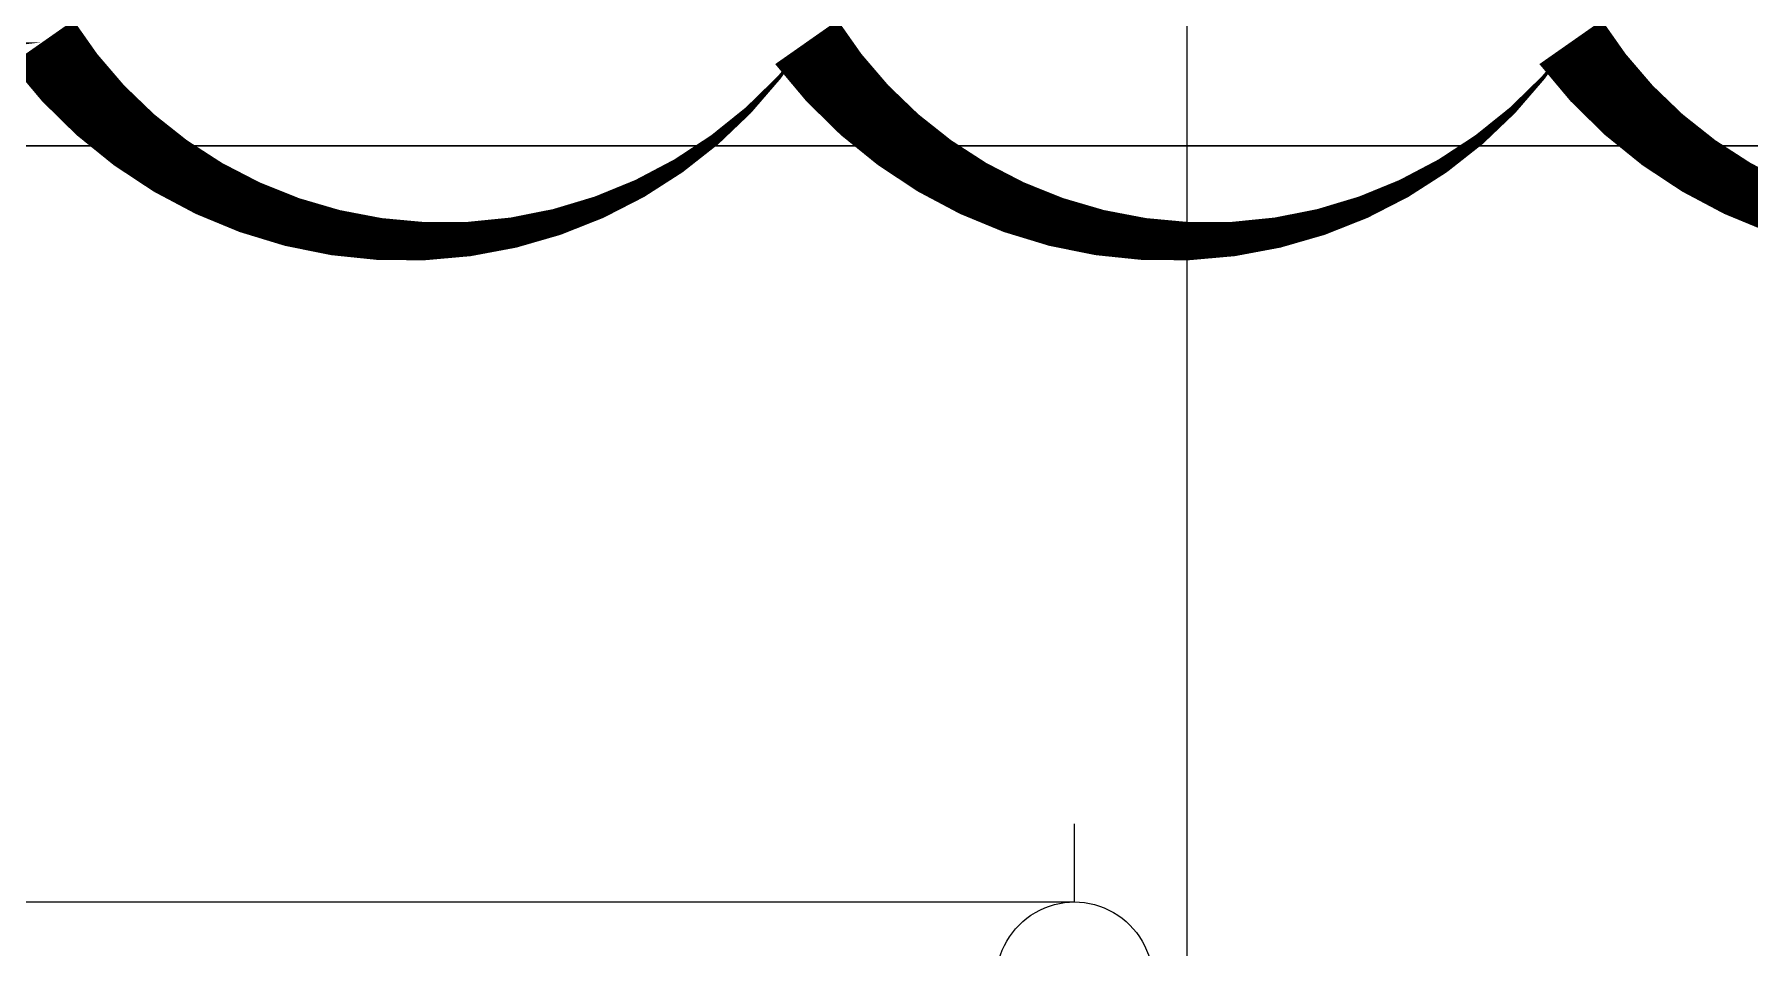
# Model space of a CAD drawing. Header units: metres. Extents: x 75097 to 220695, y -1557923 to -1361206.
# Drawn here: x 127241 to 131292, y -1407004 to -1404848 of the extents above; entities that cross this region are included whole.
import ezdxf

# ---------------------------------------------------------------- set-up
doc = ezdxf.new("R2010")
doc.units = ezdxf.units.M
doc.layers.get('0').update_dxf_attribs({"lineweight": 0})
doc.layers.add('A-100 - Copy$0$axes', color=8, linetype='Continuous')
doc.layers.add('E-LG', color=245, linetype='Continuous', lineweight=30)
doc.layers.add('E-POWR', color=7, linetype='Continuous', lineweight=9, true_color=0x4e7e3e)
doc.layers.add('REV 01', color=7, linetype='Continuous', lineweight=0, true_color=0xe41b4d)

# ---------------------------------------------------------------- blocks, each defined once
blk = doc.blocks.new('NORMAL SOCKET')
at = {"layer": 'E-POWR'}
for p, q in [((0, 307.7), (0, 615.4)), ((-307.7, 0), (307.7, 0))]:
    blk.add_line(p, q, dxfattribs=at)
blk.add_ellipse((0, 0), major_axis=(32.8, 305.9), ratio=1, start_param=4.81904, end_param=7.960633, dxfattribs=at)
blk = doc.blocks.new('A-100 - Copy')
at = {"layer": 'A-100 - Copy$0$axes'}
blk.add_line((129963.3, -1477297.4, 0), (129963.3, -1387547.7, 0), dxfattribs=at)

msp = doc.modelspace()

# ---------------------------------------------------------------- linework, layer by layer
at = {"layer": 'E-LG', "color": 1}
msp.add_lwpolyline([(150505, -1410095.1), (150505, -1405110.5), (125427.3, -1405110.5), (125427.3, -1401960.3), (124946.7, -1401849.6), (125150.8, -1402096.7), (125150.8, -1404010.4), (124514.9, -1403969.8), (125156.2, -1404080.2), (125156.2, -1404482.1), (118933, -1404482.1), (118933, -1402076.9), (118651, -1402076.9), (118453, -1401944), (118240.9, -1402108.2), (116424, -1402108.2), (116424, -1403363.1), (116215, -1403702.6)], dxfattribs=at)
at = {"layer": 'E-POWR', "const_width": 3, "elevation": 0}
msp.add_lwpolyline([(129697, -1406896), (124400.5, -1406896), (124400.5, -1408075.9), (124398.5, -1408463.6), (124398.5, -1409593.1), (126055.8, -1409593.1), (126931.2, -1409593.1), (126931.2, -1411343), (122218.4, -1411343.5), (122218.1, -1411066.1), (121128.3, -1411066.1), (121128.3, -1411341.8), (120144.3, -1411342.8), (120144.3, -1409251.9), (118567.5, -1409251.9), (118567.5, -1406687.1), (119454.5, -1406687.1), (119454.5, -1406168.1), (118578.2, -1406168.1)], dxfattribs=at)

# ---------------------------------------------------------------- block references
at = {"layer": 'E-POWR', "color": 85, "xscale": -0.6, "yscale": 0.6, "zscale": 0.6}
msp.add_blockref('NORMAL SOCKET', (129697, -1407080.6, 0), dxfattribs=at)

# ---------------------------------------------------------------- next in the draw order: block references
msp.add_blockref('A-100 - Copy', (0, 0))

# ---------------------------------------------------------------- next in the draw order: linework, layer by layer
at = {"layer": 'REV 01', "color": 3, "elevation": -2.4}
msp.add_lwpolyline([(143502.3, -1404865.6, 0, 180.5, -0.520567), (141697.6, -1404865.6, 0, 180.5, -0.520567), (139892.8, -1404865.7, 0, 180.5, -0.520567), (138088, -1404865.8, 0, 180.5, -0.520567), (136283.2, -1404865.8, 0, 180.5, -0.520567), (134478.4, -1404865.9, 0, 180.5, -0.520567), (132673.6, -1404866, 0, 180.5, -0.520567), (130868.9, -1404866.1, 0, 180.5, -0.520567), (129064.1, -1404866.1, 0, 180.5, -0.520567), (127259.3, -1404866.2, 0, 180.5, -0.520567), (126415.7, -1403906.3, 0, 180.5, -0.520567)], format="xyseb", dxfattribs=at)

doc.saveas('drawing.dxf')
